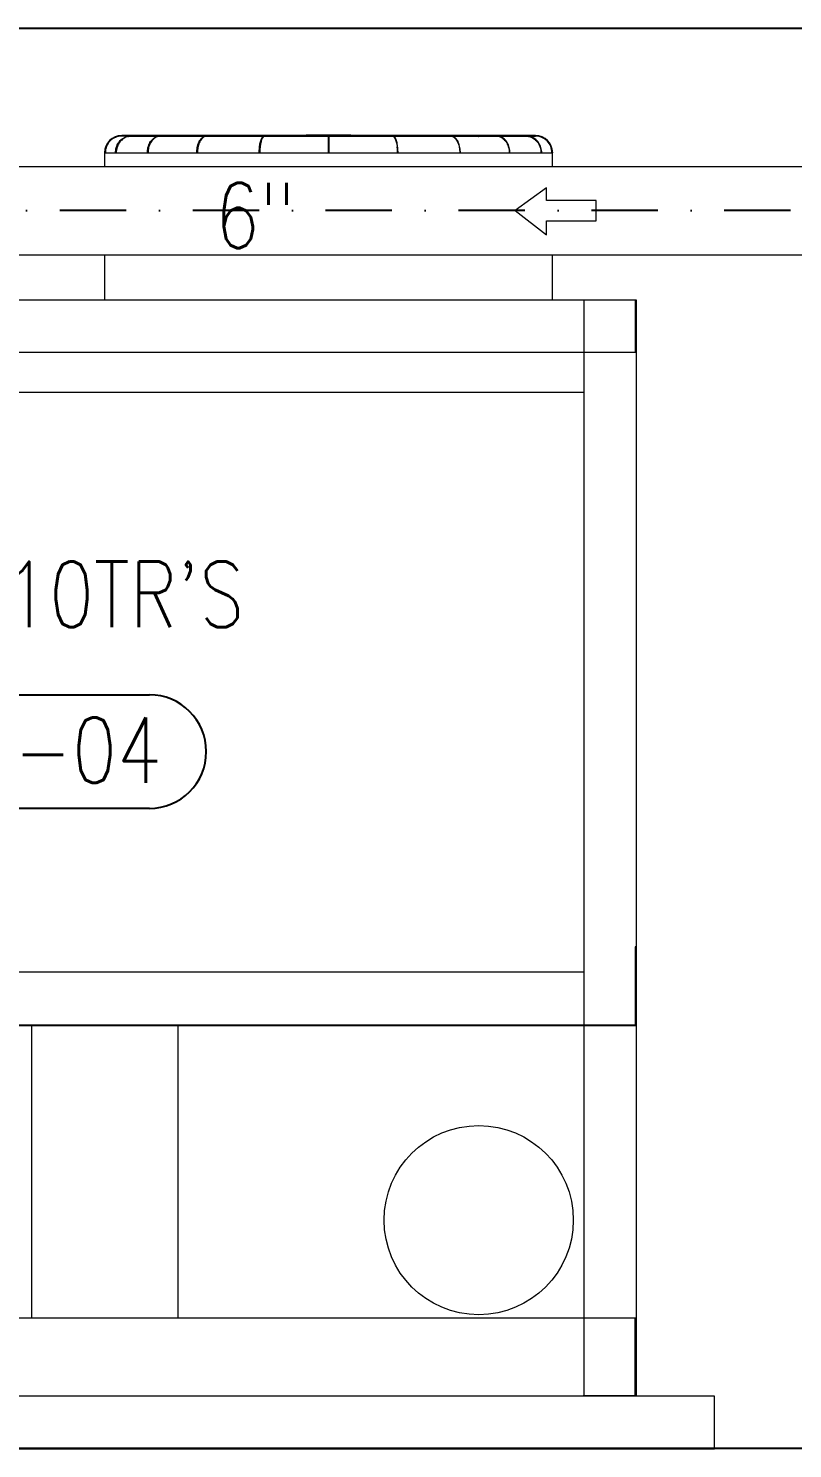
# Model space of a CAD drawing. Header units: millimetres. Extents: x -312439 to 477422, y -331570 to 212570.
# Drawn here: x 361943 to 363404, y 205415 to 208130 of the extents above; entities that cross this region are included whole.
import ezdxf

# ---------------------------------------------------------------- set-up
doc = ezdxf.new("R2010")
doc.units = ezdxf.units.MM
doc.linetypes.add('DASHDOT', pattern=[25.4, 12.7, -6.35, 0, -6.35])
doc.layers.add('ARCONDTEXTO', color=4, linetype='Continuous')
doc.styles.add('ROMANS', font='romans.shx', dxfattribs={"height": 187.5})

msp = doc.modelspace()

# ---------------------------------------------------------------- linework, layer by layer
at = {"color": 1, "linetype": 'Continuous', "extrusion": (0, 1, 0)}
msp.add_line((368944.798, 208130.452, 0), (358992.168, 208130.452, 0), dxfattribs=at)
at = {"color": 3, "linetype": 'Continuous', "lineweight": 0, "extrusion": (0, 1, 0)}
for p, q in [((362504.07, 207925.641, 0), (362121.761, 207925.641, 0)), ((362133.454, 207924.641, 0), (362121.761, 207924.641, 0)), ((362188.13, 207923.648, 0), (362135.054, 207923.648, 0)), ((362141.118, 207924.641, 0), (362153.686, 207924.641, 0)), ((362278.067, 207923.648, 0), (362190.977, 207923.648, 0)), ((362207.984, 207924.641, 0), (362197.293, 207924.641, 0)), ((362208.094, 207924.648, 0), (362280.005, 207924.648, 0)), ((362278.03, 207923.625, 0), (362230.451, 207923.625, 0)), ((362391.331, 207923.625, 0), (362280.197, 207923.625, 0)), ((362391.351, 207923.648, 0), (362280.248, 207923.648, 0)), ((362292.556, 207924.641, 0), (362284.789, 207924.641, 0)), ((362292.666, 207924.648, 0), (362392.403, 207924.648, 0)), ((362516.753, 207923.625, 0), (362392.755, 207923.625, 0)), ((362516.753, 207923.648, 0), (362392.781, 207923.648, 0)), ((362395.039, 207924.641, 0), (362399.123, 207924.641, 0)), ((362399.221, 207924.648, 0), (362516.753, 207924.648, 0)), ((362559.912, 207926.618, 0), (362474.594, 207926.618, 0)), ((362474.594, 207925.641, 0), (362474.594, 207926.618, 0)), ((362504.215, 207925.618, 0), (362517.101, 207925.618, 0)), ((362516.753, 207892.725, 0), (362516.753, 207925.141, 0)), ((362517.405, 207925.618, 0), (362530.29, 207925.618, 0)), ((362517.753, 207925.141, 0), (362517.753, 207892.725, 0)), ((362517.753, 207924.648, 0), (362635.284, 207924.648, 0)), ((362641.724, 207923.648, 0), (362517.753, 207923.648, 0)), ((362641.75, 207923.625, 0), (362517.753, 207923.625, 0)), ((362912.744, 207925.641, 0), (362530.435, 207925.641, 0)), ((362559.912, 207925.641, 0), (362559.912, 207926.618, 0)), ((362639.466, 207924.641, 0), (362635.383, 207924.641, 0)), ((362642.103, 207924.648, 0), (362741.84, 207924.648, 0)), ((362754.257, 207923.648, 0), (362643.155, 207923.648, 0)), ((362754.308, 207923.625, 0), (362643.175, 207923.625, 0)), ((362741.949, 207924.641, 0), (362749.717, 207924.641, 0)), ((362754.501, 207924.648, 0), (362826.412, 207924.648, 0)), ((362843.528, 207923.648, 0), (362756.438, 207923.648, 0)), ((362804.054, 207923.625, 0), (362756.476, 207923.625, 0)), ((362826.521, 207924.641, 0), (362837.212, 207924.641, 0)), ((362899.451, 207923.648, 0), (362846.375, 207923.648, 0)), ((362893.387, 207924.641, 0), (362880.819, 207924.641, 0)), ((362901.051, 207924.641, 0), (362912.744, 207924.641, 0)), ((362088.845, 207892.725, 0), (362945.661, 207892.725, 0)), ((362089.095, 207866.184, 0), (362089.095, 207892.725, 0)), ((362089.845, 207892.725, 0), (362090.345, 207892.733, 0)), ((362944.161, 207892.733, 0), (362944.661, 207892.725, 0)), ((362945.411, 207866.184, 0), (362945.411, 207892.725, 0)), ((362089.095, 207611.281, 0), (362089.095, 207697.884, 0)), ((362945.411, 207611.281, 0), (362945.411, 207697.884, 0)), ((360819.173, 207611.281, 0), (363105.173, 207611.281, 0)), ((363005.173, 207611.281, 0), (363005.173, 205515.374, 0)), ((363104.173, 207511.281, 0), (363104.173, 207611.281, 0)), ((363105.173, 207611.281, 0), (363105.173, 205515.374, 0)), ((360819.173, 207511.281, 0), (363104.173, 207511.281, 0)), ((363005.173, 207434.681, 0), (360919.173, 207434.681, 0)), ((363103.173, 206374.532, 0), (363103.173, 206225.532, 0)), ((363104.173, 206374.532, 0), (363103.173, 206374.532, 0)), ((363104.173, 206224.532, 0), (363104.173, 206374.532, 0)), ((360919.173, 206326.904, 0), (363005.173, 206326.904, 0)), ((360821.173, 206225.532, 0), (363103.173, 206225.532, 0)), ((361624.234, 206224.532, 0), (363104.173, 206224.532, 0)), ((361949.798, 205665.374, 0), (361949.798, 206224.532, 0)), ((362229.798, 205665.374, 0), (362229.798, 206224.532, 0)), ((363004.173, 206225.532, 0), (363004.173, 206224.532, 0)), ((360819.173, 205665.374, 0), (363104.173, 205665.374, 0)), ((363103.173, 205515.374, 0), (363103.173, 205665.374, 0)), ((363104.173, 205515.374, 0), (363104.173, 205665.374, 0)), ((363004.173, 205516.374, 0), (363004.173, 205515.374, 0)), ((363103.173, 205516.374, 0), (363004.173, 205516.374, 0))]:
    msp.add_line(p, q, dxfattribs=at)
at = {"color": 5, "linetype": 'Continuous', "lineweight": 0, "extrusion": (0, 1, 0)}
for p, q in [((359797.763, 207866.189, 0), (363656.458, 207866.184, 0)), ((359207.883, 207697.884, 0), (363908.908, 207697.884, 0))]:
    msp.add_line(p, q, dxfattribs=at)
at = {"color": 4, "linetype": 'Continuous', "lineweight": 0}
for p, q in [((362933.792, 207825.9, 0), (362873.715, 207782.046, 0)), ((362933.792, 207801.223, 0), (362933.792, 207825.9, 0)), ((363029.112, 207801.223, 0), (362933.792, 207801.223, 0)), ((363029.112, 207762.868, 0), (363029.112, 207801.223, 0)), ((362873.715, 207782.046, 0), (362933.792, 207735.746, 0)), ((362933.792, 207762.868, 0), (363029.112, 207762.868, 0)), ((362933.792, 207735.746, 0), (362933.792, 207762.868, 0))]:
    msp.add_line(p, q, dxfattribs=at)
at = {"color": 6, "linetype": 'DASHDOT', "ltscale": 10}
msp.add_line((363908.908, 207782.046, 0), (358981.523, 207782.034, 0), dxfattribs=at)
at = {"color": 7, "linetype": 'Continuous', "lineweight": 0, "extrusion": (0, 1, 0)}
for p, q in [((363255.173, 205515.374, 0), (360669.173, 205515.374, 0)), ((363255.173, 205415.374, 0), (363255.173, 205515.374, 0))]:
    msp.add_line(p, q, dxfattribs=at)
at = {"color": 1, "linetype": 'Continuous', "extrusion": (-1.05669e-32, 1.07679e-31, -1)}
msp.add_line((368194.798, 205415.374, 0), (357294.798, 205415.374, 0), dxfattribs=at)
msp.add_line((360669.173, 205415.374, 0), (363255.173, 205415.374, 0))
at = {"color": 1, "elevation": 0}
for points in [[(361749.731, 206856.607), (362174.614, 206856.607)], [(362174.614, 206639.201), (361749.731, 206639.201)]]:
    msp.add_lwpolyline(points, dxfattribs=at)
at = {"color": 3, "linetype": 'Continuous', "lineweight": 0}
msp.add_circle((362804.261, 205852.169, 0), 180.827, dxfattribs=at)
for centre, radius, start, end in [((362121.761, 207892.725, 0), 32.916, 90, 180), ((362121.761, 207893.221, 0), 31.42, 90, 180.890598), ((362135.054, 207924.148, 0), 0.5, 211.050989, 270), ((362230.451, 207924.125, 0), 0.5, 252.578804, 270), ((362517.253, 207925.141, 0), 0.5, 0, 180), ((362804.054, 207924.125, 0), 0.5, 270, 287.421196), ((362899.451, 207924.148, 0), 0.5, 270, 328.949011), ((362912.744, 207892.725, 0), 32.916, 0, 90), ((362912.744, 207893.221, 0), 31.42, 359.109402, 90)]:
    msp.add_arc(centre, radius, start, end, dxfattribs=at)
at = {"color": 1}
msp.add_arc((362174.614, 206747.904, 0), 108.703, 270, 90, dxfattribs=at)
at = {"color": 3, "linetype": 'Continuous', "lineweight": 0}
for centre, ratio in [((362141.118, 207925.141, 0), 0.30901699), ((362197.293, 207925.141, 0), 0.58778525), ((362284.789, 207925.141, 0), 0.80901699), ((362395.039, 207925.141, 0), 0.95105652), ((362639.466, 207925.141, 0), 0.95105652), ((362749.717, 207925.141, 0), 0.80901699), ((362837.212, 207925.141, 0), 0.58778525), ((362893.387, 207925.141, 0), 0.30901699)]:
    msp.add_ellipse(centre, major_axis=(0, -0.5), ratio=ratio, dxfattribs=at)
for centre, major_axis, ratio, start_param, end_param in [((362110.764, 207892.725, 0), (0.5, 0.007), 0.00480313, 5.02651274, 6.28318531), ((362171.473, 207892.725, 0), (0.5, 0.006), 0.00913609, 5.34065006, 6.28318531), ((362266.029, 207892.725, 0), (-0.5, -0.005), 0.01257475, 2.51321667, 3.14159265), ((362385.176, 207892.725, 0), (-0.5, -0.002), 0.01478251, 2.82739788, 3.14159265), ((362649.329, 207892.725, 0), (-0.5, 0.002), 0.01478251, 0, 0.31419477), ((362768.477, 207892.725, 0), (-0.5, 0.005), 0.01257475, 0, 0.62837598), ((362863.033, 207892.725, 0), (-0.5, 0.006), 0.00913609, 0, 0.94253524), ((362923.742, 207892.725, 0), (-0.5, 0.007), 0.00480313, 0, 1.25667257)]:
    msp.add_ellipse(centre, major_axis=major_axis, ratio=ratio, start_param=start_param, end_param=end_param, dxfattribs=at)
for points, knots in [([(362109.788, 207892.725, 0), (362109.788, 207896.169, 0), (362110.307, 207899.613, 0), (362112.332, 207906.166, 0), (362113.838, 207909.274, 0), (362117.692, 207914.852, 0), (362120.039, 207917.32, 0), (362125.347, 207921.375, 0), (362128.307, 207922.961, 0), (362134.551, 207925.095, 0), (362137.834, 207925.641, 0), (362141.118, 207925.641, 0)], [4.71238898, 4.71238898, 4.71238898, 4.71238898, 5.02654825, 5.02654825, 5.34070751, 5.34070751, 5.65486678, 5.65486678, 5.96902604, 5.96902604, 6.28318531, 6.28318531, 6.28318531, 6.28318531]), ([(362141.118, 207924.641, 0), (362137.963, 207924.641, 0), (362134.809, 207924.111, 0), (362128.812, 207922.041, 0), (362125.971, 207920.501, 0), (362120.885, 207916.564, 0), (362118.64, 207914.168, 0), (362114.973, 207908.755, 0), (362113.551, 207905.74, 0), (362111.671, 207899.39, 0), (362111.215, 207896.058, 0), (362111.264, 207892.732, 0)], [0, 0, 0, 0, 0.31726804, 0.31726804, 0.63453608, 0.63453608, 0.95180412, 0.95180412, 1.26907216, 1.26907216, 1.5863402, 1.5863402, 1.5863402, 1.5863402]), ([(362170.568, 207892.725, 0), (362170.568, 207896.162, 0), (362171.008, 207899.599, 0), (362172.728, 207906.14, 0), (362174.007, 207909.245, 0), (362177.284, 207914.82, 0), (362179.282, 207917.291, 0), (362183.807, 207921.354, 0), (362186.334, 207922.947, 0), (362191.672, 207925.091, 0), (362194.482, 207925.641, 0), (362197.293, 207925.641, 0)], [4.71238898, 4.71238898, 4.71238898, 4.71238898, 5.02654825, 5.02654825, 5.34070751, 5.34070751, 5.65486678, 5.65486678, 5.96902604, 5.96902604, 6.28318531, 6.28318531, 6.28318531, 6.28318531]), ([(362197.293, 207924.641, 0), (362194.628, 207924.641, 0), (362191.962, 207924.115, 0), (362186.888, 207922.055, 0), (362184.48, 207920.522, 0), (362180.163, 207916.594, 0), (362178.254, 207914.2, 0), (362175.133, 207908.785, 0), (362173.922, 207905.765, 0), (362172.32, 207899.404, 0), (362171.931, 207896.064, 0), (362171.973, 207892.731, 0)], [0, 0, 0, 0, 0.31726804, 0.31726804, 0.63453608, 0.63453608, 0.95180412, 0.95180412, 1.26907216, 1.26907216, 1.5863402, 1.5863402, 1.5863402, 1.5863402]), ([(362265.235, 207892.725, 0), (362265.235, 207896.15, 0), (362265.554, 207899.575, 0), (362266.799, 207906.097, 0), (362267.726, 207909.192, 0), (362270.102, 207914.758, 0), (362271.552, 207917.228, 0), (362274.848, 207921.302, 0), (362276.695, 207922.907, 0), (362280.623, 207925.078, 0), (362282.704, 207925.641, 0), (362284.789, 207925.641, 0)], [4.71238898, 4.71238898, 4.71238898, 4.71238898, 5.02654825, 5.02654825, 5.34070751, 5.34070751, 5.65486678, 5.65486678, 5.96902604, 5.96902604, 6.28318531, 6.28318531, 6.28318531, 6.28318531]), ([(362284.789, 207924.641, 0), (362282.894, 207924.641, 0), (362280.998, 207924.128, 0), (362277.36, 207922.096, 0), (362275.621, 207920.575, 0), (362272.493, 207916.657, 0), (362271.105, 207914.261, 0), (362268.833, 207908.836, 0), (362267.95, 207905.808, 0), (362266.782, 207899.426, 0), (362266.498, 207896.074, 0), (362266.529, 207892.73, 0)], [0, 0, 0, 0, 0.31726804, 0.31726804, 0.63453608, 0.63453608, 0.95180412, 0.95180412, 1.26907216, 1.26907216, 1.5863402, 1.5863402, 1.5863402, 1.5863402]), ([(362384.522, 207892.725, 0), (362384.522, 207896.136, 0), (362384.689, 207899.546, 0), (362385.341, 207906.038, 0), (362385.825, 207909.119, 0), (362387.069, 207914.658, 0), (362387.827, 207917.114, 0), (362389.555, 207921.178, 0), (362390.522, 207922.786, 0), (362392.64, 207925.013, 0), (362393.821, 207925.641, 0), (362395.039, 207925.641, 0)], [4.71238898, 4.71238898, 4.71238898, 4.71238898, 5.02654825, 5.02654825, 5.34070751, 5.34070751, 5.65486678, 5.65486678, 5.96902604, 5.96902604, 6.28318531, 6.28318531, 6.28318531, 6.28318531]), ([(362395.039, 207924.641, 0), (362394.167, 207924.641, 0), (362393.256, 207924.194, 0), (362391.416, 207922.239, 0), (362390.518, 207920.766, 0), (362388.888, 207916.94, 0), (362388.156, 207914.581, 0), (362386.946, 207909.204, 0), (362386.47, 207906.18, 0), (362385.832, 207899.793, 0), (362385.671, 207896.432, 0), (362385.676, 207892.957, 0), (362385.676, 207892.842, 0), (362385.676, 207892.727, 0)], [0, 0, 0, 0, 0.31726804, 0.31726804, 0.62758705, 0.62758705, 0.94116827, 0.94116827, 1.25820928, 1.25820928, 1.57547732, 1.57547732, 1.5863402, 1.5863402, 1.5863402, 1.5863402]), ([(362649.984, 207892.725, 0), (362649.984, 207896.136, 0), (362649.817, 207899.546, 0), (362649.165, 207906.038, 0), (362648.68, 207909.119, 0), (362647.437, 207914.658, 0), (362646.679, 207917.114, 0), (362644.95, 207921.178, 0), (362643.983, 207922.786, 0), (362641.865, 207925.013, 0), (362640.685, 207925.641, 0), (362639.466, 207925.641, 0)], [4.71238898, 4.71238898, 4.71238898, 4.71238898, 5.02654825, 5.02654825, 5.34070751, 5.34070751, 5.65486678, 5.65486678, 5.96902604, 5.96902604, 6.28318531, 6.28318531, 6.28318531, 6.28318531]), ([(362639.466, 207924.641, 0), (362640.338, 207924.641, 0), (362641.249, 207924.194, 0), (362643.089, 207922.239, 0), (362643.988, 207920.766, 0), (362645.617, 207916.94, 0), (362646.349, 207914.581, 0), (362647.56, 207909.204, 0), (362648.036, 207906.18, 0), (362648.674, 207899.793, 0), (362648.835, 207896.432, 0), (362648.83, 207892.957, 0), (362648.83, 207892.842, 0), (362648.829, 207892.727, 0)], [0, 0, 0, 0, 0.31726804, 0.31726804, 0.62758705, 0.62758705, 0.94116827, 0.94116827, 1.25820928, 1.25820928, 1.57547732, 1.57547732, 1.5863402, 1.5863402, 1.5863402, 1.5863402]), ([(362769.271, 207892.725, 0), (362769.271, 207896.15, 0), (362768.952, 207899.575, 0), (362767.706, 207906.097, 0), (362766.78, 207909.192, 0), (362764.403, 207914.758, 0), (362762.953, 207917.228, 0), (362759.657, 207921.302, 0), (362757.81, 207922.907, 0), (362753.883, 207925.078, 0), (362751.801, 207925.641, 0), (362749.717, 207925.641, 0)], [4.71238898, 4.71238898, 4.71238898, 4.71238898, 5.02654825, 5.02654825, 5.34070751, 5.34070751, 5.65486678, 5.65486678, 5.96902604, 5.96902604, 6.28318531, 6.28318531, 6.28318531, 6.28318531]), ([(362749.717, 207924.641, 0), (362751.611, 207924.641, 0), (362753.507, 207924.128, 0), (362757.145, 207922.096, 0), (362758.884, 207920.575, 0), (362762.013, 207916.657, 0), (362763.401, 207914.261, 0), (362765.673, 207908.836, 0), (362766.556, 207905.808, 0), (362767.723, 207899.426, 0), (362768.007, 207896.074, 0), (362767.977, 207892.73, 0)], [0, 0, 0, 0, 0.31726804, 0.31726804, 0.63453608, 0.63453608, 0.95180412, 0.95180412, 1.26907216, 1.26907216, 1.5863402, 1.5863402, 1.5863402, 1.5863402]), ([(362863.937, 207892.725, 0), (362863.937, 207896.162, 0), (362863.497, 207899.599, 0), (362861.778, 207906.14, 0), (362860.499, 207909.245, 0), (362857.221, 207914.82, 0), (362855.224, 207917.291, 0), (362850.698, 207921.354, 0), (362848.172, 207922.947, 0), (362842.833, 207925.091, 0), (362840.023, 207925.641, 0), (362837.212, 207925.641, 0)], [4.71238898, 4.71238898, 4.71238898, 4.71238898, 5.02654825, 5.02654825, 5.34070751, 5.34070751, 5.65486678, 5.65486678, 5.96902604, 5.96902604, 6.28318531, 6.28318531, 6.28318531, 6.28318531]), ([(362837.212, 207924.641, 0), (362839.878, 207924.641, 0), (362842.543, 207924.115, 0), (362847.618, 207922.055, 0), (362850.025, 207920.522, 0), (362854.343, 207916.594, 0), (362856.251, 207914.2, 0), (362859.372, 207908.785, 0), (362860.584, 207905.765, 0), (362862.185, 207899.404, 0), (362862.575, 207896.064, 0), (362862.533, 207892.731, 0)], [0, 0, 0, 0, 0.31726804, 0.31726804, 0.63453608, 0.63453608, 0.95180412, 0.95180412, 1.26907216, 1.26907216, 1.5863402, 1.5863402, 1.5863402, 1.5863402]), ([(362924.717, 207892.725, 0), (362924.717, 207896.169, 0), (362924.199, 207899.613, 0), (362922.174, 207906.166, 0), (362920.668, 207909.274, 0), (362916.814, 207914.852, 0), (362914.466, 207917.32, 0), (362909.158, 207921.375, 0), (362906.198, 207922.961, 0), (362899.954, 207925.095, 0), (362896.671, 207925.641, 0), (362893.387, 207925.641, 0)], [4.71238898, 4.71238898, 4.71238898, 4.71238898, 5.02654825, 5.02654825, 5.34070751, 5.34070751, 5.65486678, 5.65486678, 5.96902604, 5.96902604, 6.28318531, 6.28318531, 6.28318531, 6.28318531]), ([(362893.387, 207924.641, 0), (362896.542, 207924.641, 0), (362899.697, 207924.111, 0), (362905.693, 207922.041, 0), (362908.535, 207920.501, 0), (362913.621, 207916.564, 0), (362915.865, 207914.168, 0), (362919.533, 207908.755, 0), (362920.955, 207905.74, 0), (362922.834, 207899.39, 0), (362923.291, 207896.058, 0), (362923.242, 207892.732, 0)], [0, 0, 0, 0, 0.31726804, 0.31726804, 0.63453608, 0.63453608, 0.95180412, 0.95180412, 1.26907216, 1.26907216, 1.5863402, 1.5863402, 1.5863402, 1.5863402]), ([(362385.522, 207892.725, 0), (362385.522, 207896.104, 0), (362385.687, 207899.481, 0), (362386.051, 207903.103, 0), (362386.095, 207903.512, 0), (362386.141, 207903.917, 0)], [4.71238898, 4.71238898, 4.71238898, 4.71238898, 5.026548246, 5.026548246, 5.066758188, 5.066758188, 5.066758188, 5.066758188]), ([(362648.984, 207892.725, 0), (362648.984, 207896.104, 0), (362648.818, 207899.481, 0), (362648.454, 207903.103, 0), (362648.411, 207903.512, 0), (362648.364, 207903.917, 0)], [4.71238898, 4.71238898, 4.71238898, 4.71238898, 5.026548246, 5.026548246, 5.066758189, 5.066758189, 5.066758189, 5.066758189])]:
    msp.add_open_spline(points, degree=3, knots=knots, dxfattribs=at)

# ---------------------------------------------------------------- texts
at = {"layer": 'ARCONDTEXTO', "linetype": 'Continuous', "lineweight": -3, "style": 'ROMANS', "width": 0.8}
msp.add_text('6"', height=125, dxfattribs=at).set_placement((362299.751, 207710.059, 0))
at = {"layer": 'ARCONDTEXTO', "color": 2, "linetype": 'Continuous', "lineweight": -3, "style": 'ROMANS', "width": 0.8}
msp.add_text("MS-110TR'S", height=125, dxfattribs=at).set_placement((361511.504, 206986.002, 0))
at = {"layer": 'ARCONDTEXTO', "color": 3, "linetype": 'Continuous', "lineweight": -3, "style": 'ROMANS', "width": 0.8}
msp.add_text('URL-04', height=125, dxfattribs=at).set_placement((361657.982, 206688.181, 0))

doc.saveas('drawing.dxf')
